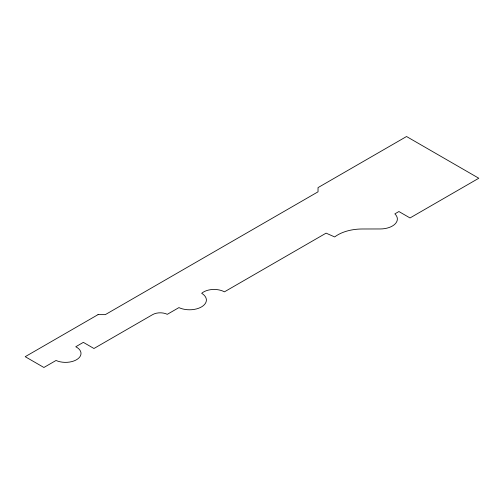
<?xml version="1.0" encoding="UTF-8"?>
<svg xmlns="http://www.w3.org/2000/svg" width="504" height="504" viewBox="0 0 504 504"><rect width="100%" height="100%" fill="white"/><g stroke="black" fill="none" stroke-linecap="round" stroke-linejoin="round"><path stroke-width="0.76" d="M98.028 314.635L25.2 356.687L43.898 367.479L56.032 360.473A15.448 8.921 0 0 0 77.452 359.144A15.448 8.921 0 0 0 75.764 346.746L83.349 342.367L93.958 348.497L152.63 314.622A10.767 6.218 0 0 1 167.29 314.326L178.92 307.61A16.852 9.733 0 0 0 201.953 306.64A16.852 9.733 0 0 0 201.682 293.303A14.899 8.606 0 0 1 224.431 291.841L326.088 233.15L334.681 236.943A34.663 20.015 0 0 1 362.237 228.992L380.224 228.961A17.193 9.922 0 0 0 395.174 223.883A17.193 9.922 0 0 0 394.853 213.872L398.903 211.535L410.017 217.955L478.8 178.24L406.539 136.521L318.03 187.62L318.03 191.822L105.311 314.635L98.028 314.635"/></g></svg>
